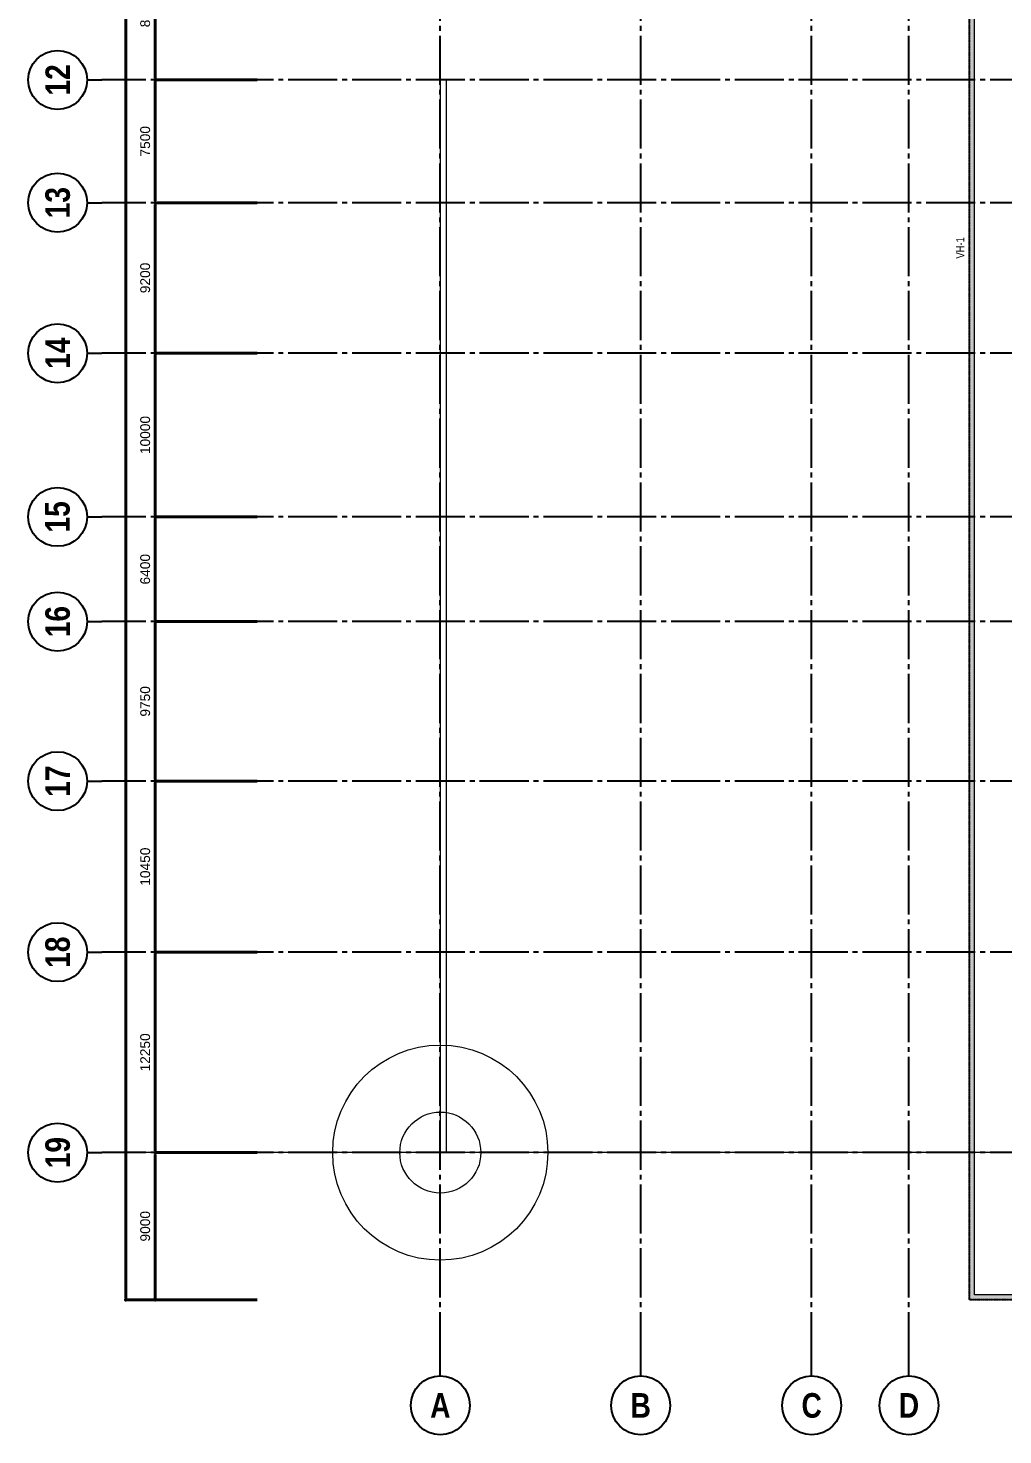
# Model space of a CAD drawing. Header units: millimetres. Extents: x -3973692 to -2843767, y 592734 to 838475.
# Drawn here: x -3773692 to -3714106, y 592734 to 678696 of the extents above; entities that cross this region are included whole.
import ezdxf
from ezdxf.enums import TextEntityAlignment as Align

# ---------------------------------------------------------------- set-up
doc = ezdxf.new("R2010")
doc.units = ezdxf.units.MM
doc.header["$MEASUREMENT"] = 0
doc.header["$PDMODE"] = 3
doc.header["$PDSIZE"] = -20
for name, pattern in [('CHG_XX_Cot_Ham 1$0$MB_Luoi truc$0$Center101', [13, 10, -1, 1, -1]), ('CHG_XX_Cot_Ham 1$0$MB_Luoi truc$0$HTT Hidden 21', [3, 2, -1]), ('CHG_XX_Luoi truc$0$MB_Luoi truc$0$Center101', [13, 10, -1, 1, -1]), ('DIVIDE2', [15.875, 6.35, -3.175, 0, -3.175, 0, -3.175])]:
    doc.linetypes.add(name, pattern=pattern)
doc.layers.get('0').update_dxf_attribs({"lineweight": 9})
doc.layers.get('Defpoints').update_dxf_attribs({"color": 10, "lineweight": 0})
for name, color, linetype, lineweight in [("'S_General_Divide_3 Intermediate", 3, 'DIVIDE2', 40), ('CHG_XX_Cot_Ham 1$0$Ap0302_PC', 150, 'Continuous', 9), ('CHG_XX_Cot_Ham 1$0$Ap0311_H', 8, 'Continuous', 15), ('CHG_XX_Cot_Ham 1$0$MB_Luoi truc$0$Dim 300', 1, 'Continuous', 5), ('CHG_XX_Cot_Ham 1$0$MB_Luoi truc$0$Grid Line', 251, 'CHG_XX_Cot_Ham 1$0$MB_Luoi truc$0$Center101', 9), ('TEXT', 7, 'Continuous', 15)]:
    doc.layers.add(name, color=color, linetype=linetype, lineweight=lineweight)
for name, color, linetype in [('CHG_XX_Cot_Ham 1$0$MB_Cot ham$0$Concrete Line', 6, 'Continuous'), ('CHG_XX_Cot_Ham 1$0$mb_cot tang 1-3$0$Concrete Line', 6, 'Continuous'), ('CHG_XX_Luoi truc$0$Grid', 34, 'Continuous'), ('CHG_XX_Luoi truc$0$Grid Line', 251, 'CHG_XX_Luoi truc$0$MB_Luoi truc$0$Center101')]:
    doc.layers.add(name, color=color, linetype=linetype)
doc.styles.add('CHG_XX_Cot_Ham 1$0$MB_Luoi truc$0$Arial_C', font='arial.ttf')
doc.styles.add('CHG_XX_Luoi truc$0$MB_Luoi truc$0$Grid A-F$0$VNI-HelveCB', font='')
doc.styles.add('TTP-HelCon', font='')
doc.styles.get('CHG_XX_Luoi truc$0$MB_Luoi truc$0$Grid A-F$0$VNI-HelveCB').set_extended_font_data('VNI-Helve-Condense', bold=True)
doc.styles.get('TTP-HelCon').set_extended_font_data('VNI-Helve-Condense')
doc.dimstyles.new('CHG_XX_Cot_Ham 1$0$MB_Luoi truc$0$Dim 300 (A1-A2)', dxfattribs={"dimscale": 300, "dimtxt": 2, "dimasz": 0.7, "dimexe": 0, "dimexo": 1, "dimgap": 1, "dimtad": 1, "dimdec": 0, "dimzin": 12, "dimdsep": 46, "dimtxsty": 'CHG_XX_Cot_Ham 1$0$MB_Luoi truc$0$Arial_C', "dimblk": 'CHG_XX_Cot_Ham 1$0$MB_Luoi truc$0$_Dot', "dimcen": 1, "dimclrd": 256, "dimclre": 256, "dimclrt": 3, "dimadec": 0, "dimazin": 0, "dimtfac": 1, "dimtdec": 0, "dimtix": 1, "dimtmove": 2, "dimatfit": 3, "dimldrblk": 'CHG_XX_Cot_Ham 1$0$MB_Luoi truc$0$HTT Arrow 30', "dimfxl": 1, "dimtolj": 1, "dimtzin": 0, "dimarcsym": 0})

# ---------------------------------------------------------------- blocks, each defined once
blk = doc.blocks.new('*U2841')
at = {"layer": 'CHG_XX_Luoi truc$0$Grid', "lineweight": -2}
blk.add_line((0, -3), (0, 0), dxfattribs=at)
blk.add_circle((0, -9), 6, dxfattribs=at)
at = {"layer": 'CHG_XX_Luoi truc$0$Grid Line'}
blk.add_line((0, 0), (0, 608), dxfattribs=at)
at = {"layer": 'CHG_XX_Luoi truc$0$Grid', "lineweight": -2, "style": 'CHG_XX_Luoi truc$0$MB_Luoi truc$0$Grid A-F$0$VNI-HelveCB'}
for tag, p in [('GRIDSUB', (0, 617)), ('GRID', (0, -9))]:
    blk.add_attdef(tag, text='', height=5, dxfattribs=at).set_placement(p, align=Align.MIDDLE)
blk = doc.blocks.new('*U2842')
at = {"layer": 'CHG_XX_Luoi truc$0$Grid', "lineweight": -2}
blk.add_line((0, -3), (0, 0), dxfattribs=at)
blk.add_circle((0, -9), 6, dxfattribs=at)
at = {"layer": 'CHG_XX_Luoi truc$0$Grid Line'}
blk.add_line((0, 0), (0, 608), dxfattribs=at)
at = {"layer": 'CHG_XX_Luoi truc$0$Grid', "lineweight": -2, "style": 'CHG_XX_Luoi truc$0$MB_Luoi truc$0$Grid A-F$0$VNI-HelveCB'}
for tag, p in [('GRIDSUB', (0, 617)), ('GRID', (0, -9))]:
    blk.add_attdef(tag, text='', height=5, dxfattribs=at).set_placement(p, align=Align.MIDDLE)
blk = doc.blocks.new('*U2843')
at = {"layer": 'CHG_XX_Luoi truc$0$Grid', "lineweight": -2}
for p, q in [((0, 441), (0, 438)), ((0, -3), (0, 0))]:
    blk.add_line(p, q, dxfattribs=at)
for centre in [(0, 447), (0, -9)]:
    blk.add_circle(centre, 6, dxfattribs=at)
at = {"layer": 'CHG_XX_Luoi truc$0$Grid Line'}
blk.add_line((0, 0), (0, 438), dxfattribs=at)
at = {"layer": 'CHG_XX_Luoi truc$0$Grid', "lineweight": -2, "style": 'CHG_XX_Luoi truc$0$MB_Luoi truc$0$Grid A-F$0$VNI-HelveCB'}
for tag, p in [('GRIDSUB', (0, 447)), ('GRID', (0, -9))]:
    blk.add_attdef(tag, text='', height=5, dxfattribs=at).set_placement(p, align=Align.MIDDLE)
blk = doc.blocks.new('CHG_XX_Luoi truc')
at = {"layer": 'Defpoints', "ltscale": 1500}
blk.add_circle((0, 0), 6575, dxfattribs=at)
at = {"layer": 'CHG_XX_Luoi truc$0$Grid'}
ref = blk.add_blockref('*U2842', (0, -12747), dxfattribs=dict(at, xscale=300, yscale=300, zscale=300))
ref.add_attrib('GRID', 'A', dxfattribs={"lineweight": -2, "height": 1500, "style": 'CHG_XX_Luoi truc$0$MB_Luoi truc$0$Grid A-F$0$VNI-HelveCB'}).set_placement((0, -15447), align=Align.MIDDLE)
ref = blk.add_blockref('*U2841', (12250, -12747), dxfattribs=dict(at, xscale=300, yscale=300, zscale=300))
ref.add_attrib('GRID', 'B', dxfattribs={"lineweight": -2, "height": 1500, "style": 'CHG_XX_Luoi truc$0$MB_Luoi truc$0$Grid A-F$0$VNI-HelveCB'}).set_placement((12250, -15447), align=Align.MIDDLE)
ref = blk.add_blockref('*U2841', (22700, -12747), dxfattribs=dict(at, xscale=300, yscale=300, zscale=300))
ref.add_attrib('GRID', 'C', dxfattribs={"lineweight": -2, "height": 1500, "style": 'CHG_XX_Luoi truc$0$MB_Luoi truc$0$Grid A-F$0$VNI-HelveCB'}).set_placement((22700, -15447), align=Align.MIDDLE)
ref = blk.add_blockref('*U2841', (28650, -12747), dxfattribs=dict(at, xscale=300, yscale=300, zscale=300))
ref.add_attrib('GRID', 'D', dxfattribs={"lineweight": -2, "height": 1500, "style": 'CHG_XX_Luoi truc$0$MB_Luoi truc$0$Grid A-F$0$VNI-HelveCB'}).set_placement((28650, -15447), align=Align.MIDDLE)
at = {"layer": 'CHG_XX_Luoi truc$0$Grid', "xscale": 300.0000000000013, "yscale": 300.0000000000013, "zscale": 300.0000000000013, "rotation": 90}
for p, values in [((110703, 65550), {'GRID': '12', 'GRIDSUB': '12'}), ((110703, 58050), {'GRID': '13', 'GRIDSUB': '13'}), ((110703, 48850), {'GRID': '14', 'GRIDSUB': '14'}), ((110703, 38850), {'GRID': '15', 'GRIDSUB': '15'}), ((110703, 32450), {'GRID': '16', 'GRIDSUB': '16'}), ((110703, 22700), {'GRID': '17', 'GRIDSUB': '17'}), ((110703, 12250), {'GRID': '18', 'GRIDSUB': '18'}), ((110703, 0), {'GRID': '19', 'GRIDSUB': '19'})]:
    blk.add_blockref('*U2843', p, dxfattribs=at).add_auto_attribs(values)
blk = doc.blocks.new('CHG_XX_Cot_Ham 1$0$MB_Luoi truc$0$_Dot')
at = {"color": 0, "linetype": 'ByBlock', "lineweight": -2}
blk.add_line((-0.5, 0), (-1, 0), dxfattribs=at)
at = {"color": 0, "linetype": 'ByBlock', "const_width": 0.5}
blk.add_lwpolyline([(-0.25, 0, 1), (0.25, 0, 1)], format="xyb", close=True, dxfattribs=at)
blk = doc.blocks.new('*D2897')
at = {"layer": 'CHG_XX_Cot_Ham 1$0$MB_Luoi truc$0$Dim 300', "lineweight": -2, "transparency": 16777216}
for p, q in [((-11200, 73850), (-17432, 73850)), ((-17432, 73640), (-17432, 65760)), ((-11200, 65550), (-17432, 65550))]:
    blk.add_line(p, q, dxfattribs=at)
at = {"layer": 'Defpoints', "color": 0, "transparency": 16777216}
for p in [(-10900, 73850), (-17432, 65550), (-10900, 65550)]:
    blk.add_point(p, dxfattribs=at)
at = {"layer": 'CHG_XX_Cot_Ham 1$0$MB_Luoi truc$0$Dim 300', "lineweight": -2, "transparency": 16777216, "xscale": 210, "yscale": 210, "zscale": 210}
for p, rotation in [((-17432, 73850), 90), ((-17432, 65550), 270)]:
    blk.add_blockref('CHG_XX_Cot_Ham 1$0$MB_Luoi truc$0$_Dot', p, dxfattribs=dict(at, rotation=rotation))
at = {"layer": 'CHG_XX_Cot_Ham 1$0$MB_Luoi truc$0$Dim 300', "color": 3, "transparency": 16777216, "insert": (-18039, 69700), "char_height": 600, "attachment_point": 5, "rotation": 90, "style": 'CHG_XX_Cot_Ham 1$0$MB_Luoi truc$0$Arial_C'}
blk.add_mtext('\\A1;8300', dxfattribs=at)
blk = doc.blocks.new('CHG_XX_Cot_Ham 1$0$MB_Luoi truc$0$HTT Arrow 30')
blk.add_hatch(color=256).paths.add_polyline_path([(-2.5, 0.375), (-2.5, -0.375), (0, 0)])
at = {"color": 0, "linetype": 'ByBlock', "lineweight": -2}
for p, q in [((0, 0), (-2.5, 0.375)), ((-2.5, -0.375), (-2.5, 0.375)), ((0, 0), (-2.5, -0.375))]:
    blk.add_line(p, q, dxfattribs=at)
blk = doc.blocks.new('*D2898')
at = {"layer": 'CHG_XX_Cot_Ham 1$0$MB_Luoi truc$0$Dim 300', "lineweight": -2, "transparency": 16777216}
for p, q in [((-11200, 65550), (-17432, 65550)), ((-17432, 65340), (-17432, 58260)), ((-11200, 58050), (-17432, 58050))]:
    blk.add_line(p, q, dxfattribs=at)
at = {"layer": 'Defpoints', "color": 0, "transparency": 16777216}
for p in [(-10900, 65550), (-17432, 58050), (-10900, 58050)]:
    blk.add_point(p, dxfattribs=at)
at = {"layer": 'CHG_XX_Cot_Ham 1$0$MB_Luoi truc$0$Dim 300', "lineweight": -2, "transparency": 16777216, "xscale": 210, "yscale": 210, "zscale": 210}
for p, rotation in [((-17432, 65550), 90), ((-17432, 58050), 270)]:
    blk.add_blockref('CHG_XX_Cot_Ham 1$0$MB_Luoi truc$0$_Dot', p, dxfattribs=dict(at, rotation=rotation))
at = {"layer": 'CHG_XX_Cot_Ham 1$0$MB_Luoi truc$0$Dim 300', "color": 3, "transparency": 16777216, "insert": (-18039, 61800), "char_height": 600, "attachment_point": 5, "rotation": 90, "style": 'CHG_XX_Cot_Ham 1$0$MB_Luoi truc$0$Arial_C'}
blk.add_mtext('\\A1;7500', dxfattribs=at)
blk = doc.blocks.new('*D2899')
at = {"layer": 'CHG_XX_Cot_Ham 1$0$MB_Luoi truc$0$Dim 300', "lineweight": -2, "transparency": 16777216}
for p, q in [((-11200, 58050), (-17432, 58050)), ((-17432, 57840), (-17432, 49060)), ((-11200, 48850), (-17432, 48850))]:
    blk.add_line(p, q, dxfattribs=at)
at = {"layer": 'Defpoints', "color": 0, "transparency": 16777216}
for p in [(-10900, 58050), (-17432, 48850), (-10900, 48850)]:
    blk.add_point(p, dxfattribs=at)
at = {"layer": 'CHG_XX_Cot_Ham 1$0$MB_Luoi truc$0$Dim 300', "lineweight": -2, "transparency": 16777216, "xscale": 210, "yscale": 210, "zscale": 210}
for p, rotation in [((-17432, 58050), 90), ((-17432, 48850), 270)]:
    blk.add_blockref('CHG_XX_Cot_Ham 1$0$MB_Luoi truc$0$_Dot', p, dxfattribs=dict(at, rotation=rotation))
at = {"layer": 'CHG_XX_Cot_Ham 1$0$MB_Luoi truc$0$Dim 300', "color": 3, "transparency": 16777216, "insert": (-18039, 53450), "char_height": 600, "attachment_point": 5, "rotation": 90, "style": 'CHG_XX_Cot_Ham 1$0$MB_Luoi truc$0$Arial_C'}
blk.add_mtext('\\A1;9200', dxfattribs=at)
blk = doc.blocks.new('*D2900')
at = {"layer": 'CHG_XX_Cot_Ham 1$0$MB_Luoi truc$0$Dim 300', "lineweight": -2, "transparency": 16777216}
for p, q in [((-11200, 48850), (-17432, 48850)), ((-17432, 48640), (-17432, 39060)), ((-11200, 38850), (-17432, 38850))]:
    blk.add_line(p, q, dxfattribs=at)
at = {"layer": 'Defpoints', "color": 0, "transparency": 16777216}
for p in [(-10900, 48850), (-17432, 38850), (-10900, 38850)]:
    blk.add_point(p, dxfattribs=at)
at = {"layer": 'CHG_XX_Cot_Ham 1$0$MB_Luoi truc$0$Dim 300', "lineweight": -2, "transparency": 16777216, "xscale": 210, "yscale": 210, "zscale": 210}
for p, rotation in [((-17432, 48850), 90), ((-17432, 38850), 270)]:
    blk.add_blockref('CHG_XX_Cot_Ham 1$0$MB_Luoi truc$0$_Dot', p, dxfattribs=dict(at, rotation=rotation))
at = {"layer": 'CHG_XX_Cot_Ham 1$0$MB_Luoi truc$0$Dim 300', "color": 3, "transparency": 16777216, "insert": (-18039, 43850), "char_height": 600, "attachment_point": 5, "rotation": 90, "style": 'CHG_XX_Cot_Ham 1$0$MB_Luoi truc$0$Arial_C'}
blk.add_mtext('\\A1;10000', dxfattribs=at)
blk = doc.blocks.new('*D2901')
at = {"layer": 'CHG_XX_Cot_Ham 1$0$MB_Luoi truc$0$Dim 300', "lineweight": -2, "transparency": 16777216}
for p, q in [((-11200, 38850), (-17432, 38850)), ((-17432, 38640), (-17432, 32660)), ((-11200, 32450), (-17432, 32450))]:
    blk.add_line(p, q, dxfattribs=at)
at = {"layer": 'Defpoints', "color": 0, "transparency": 16777216}
for p in [(-10900, 38850), (-17432, 32450), (-10900, 32450)]:
    blk.add_point(p, dxfattribs=at)
at = {"layer": 'CHG_XX_Cot_Ham 1$0$MB_Luoi truc$0$Dim 300', "lineweight": -2, "transparency": 16777216, "xscale": 210, "yscale": 210, "zscale": 210}
for p, rotation in [((-17432, 38850), 90), ((-17432, 32450), 270)]:
    blk.add_blockref('CHG_XX_Cot_Ham 1$0$MB_Luoi truc$0$_Dot', p, dxfattribs=dict(at, rotation=rotation))
at = {"layer": 'CHG_XX_Cot_Ham 1$0$MB_Luoi truc$0$Dim 300', "color": 3, "transparency": 16777216, "insert": (-18039, 35650), "char_height": 600, "attachment_point": 5, "rotation": 90, "style": 'CHG_XX_Cot_Ham 1$0$MB_Luoi truc$0$Arial_C'}
blk.add_mtext('\\A1;6400', dxfattribs=at)
blk = doc.blocks.new('*D2902')
at = {"layer": 'CHG_XX_Cot_Ham 1$0$MB_Luoi truc$0$Dim 300', "lineweight": -2, "transparency": 16777216}
for p, q in [((-11200, 32450), (-17432, 32450)), ((-17432, 32240), (-17432, 22910)), ((-11200, 22700), (-17432, 22700))]:
    blk.add_line(p, q, dxfattribs=at)
at = {"layer": 'Defpoints', "color": 0, "transparency": 16777216}
for p in [(-10900, 32450), (-17432, 22700), (-10900, 22700)]:
    blk.add_point(p, dxfattribs=at)
at = {"layer": 'CHG_XX_Cot_Ham 1$0$MB_Luoi truc$0$Dim 300', "lineweight": -2, "transparency": 16777216, "xscale": 210, "yscale": 210, "zscale": 210}
for p, rotation in [((-17432, 32450), 90), ((-17432, 22700), 270)]:
    blk.add_blockref('CHG_XX_Cot_Ham 1$0$MB_Luoi truc$0$_Dot', p, dxfattribs=dict(at, rotation=rotation))
at = {"layer": 'CHG_XX_Cot_Ham 1$0$MB_Luoi truc$0$Dim 300', "color": 3, "transparency": 16777216, "insert": (-18039, 27575), "char_height": 600, "attachment_point": 5, "rotation": 90, "style": 'CHG_XX_Cot_Ham 1$0$MB_Luoi truc$0$Arial_C'}
blk.add_mtext('\\A1;9750', dxfattribs=at)
blk = doc.blocks.new('*D2903')
at = {"layer": 'CHG_XX_Cot_Ham 1$0$MB_Luoi truc$0$Dim 300', "lineweight": -2, "transparency": 16777216}
for p, q in [((-11200, 22700), (-17432, 22700)), ((-17432, 22490), (-17432, 12460)), ((-11200, 12250), (-17432, 12250))]:
    blk.add_line(p, q, dxfattribs=at)
at = {"layer": 'Defpoints', "color": 0, "transparency": 16777216}
for p in [(-10900, 22700), (-17432, 12250), (-10900, 12250)]:
    blk.add_point(p, dxfattribs=at)
at = {"layer": 'CHG_XX_Cot_Ham 1$0$MB_Luoi truc$0$Dim 300', "lineweight": -2, "transparency": 16777216, "xscale": 210, "yscale": 210, "zscale": 210}
for p, rotation in [((-17432, 22700), 90), ((-17432, 12250), 270)]:
    blk.add_blockref('CHG_XX_Cot_Ham 1$0$MB_Luoi truc$0$_Dot', p, dxfattribs=dict(at, rotation=rotation))
at = {"layer": 'CHG_XX_Cot_Ham 1$0$MB_Luoi truc$0$Dim 300', "color": 3, "transparency": 16777216, "insert": (-18039, 17475), "char_height": 600, "attachment_point": 5, "rotation": 90, "style": 'CHG_XX_Cot_Ham 1$0$MB_Luoi truc$0$Arial_C'}
blk.add_mtext('\\A1;10450', dxfattribs=at)
blk = doc.blocks.new('*D2904')
at = {"layer": 'CHG_XX_Cot_Ham 1$0$MB_Luoi truc$0$Dim 300', "lineweight": -2, "transparency": 16777216}
for p, q in [((-11200, 12250), (-17432, 12250)), ((-17432, 12040), (-17432, 210)), ((-11200, 0), (-17432, 0))]:
    blk.add_line(p, q, dxfattribs=at)
at = {"layer": 'Defpoints', "color": 0, "transparency": 16777216}
for p in [(-10900, 12250), (-17432, 0), (-10900, 0)]:
    blk.add_point(p, dxfattribs=at)
at = {"layer": 'CHG_XX_Cot_Ham 1$0$MB_Luoi truc$0$Dim 300', "lineweight": -2, "transparency": 16777216, "xscale": 210, "yscale": 210, "zscale": 210}
for p, rotation in [((-17432, 12250), 90), ((-17432, 0), 270)]:
    blk.add_blockref('CHG_XX_Cot_Ham 1$0$MB_Luoi truc$0$_Dot', p, dxfattribs=dict(at, rotation=rotation))
at = {"layer": 'CHG_XX_Cot_Ham 1$0$MB_Luoi truc$0$Dim 300', "color": 3, "transparency": 16777216, "insert": (-18039, 6125), "char_height": 600, "attachment_point": 5, "rotation": 90, "style": 'CHG_XX_Cot_Ham 1$0$MB_Luoi truc$0$Arial_C'}
blk.add_mtext('\\A1;12250', dxfattribs=at)
blk = doc.blocks.new('*D2905')
at = {"layer": 'CHG_XX_Cot_Ham 1$0$MB_Luoi truc$0$Dim 300', "lineweight": -2, "transparency": 16777216}
for p, q in [((-11200, 163400), (-19232, 163400)), ((-19232, -8790), (-19232, 163190)), ((-11200, -9000), (-19232, -9000))]:
    blk.add_line(p, q, dxfattribs=at)
at = {"layer": 'Defpoints', "color": 0, "transparency": 16777216}
for p in [(-19232, 163400), (-10900, 163400), (-10900, -9000)]:
    blk.add_point(p, dxfattribs=at)
at = {"layer": 'CHG_XX_Cot_Ham 1$0$MB_Luoi truc$0$Dim 300', "lineweight": -2, "transparency": 16777216, "xscale": 210, "yscale": 210, "zscale": 210}
for p, rotation in [((-19232, 163400), 90), ((-19232, -9000), 270)]:
    blk.add_blockref('CHG_XX_Cot_Ham 1$0$MB_Luoi truc$0$_Dot', p, dxfattribs=dict(at, rotation=rotation))
at = {"layer": 'CHG_XX_Cot_Ham 1$0$MB_Luoi truc$0$Dim 300', "color": 3, "transparency": 16777216, "insert": (-19839, 77200), "char_height": 600, "attachment_point": 5, "rotation": 90, "style": 'CHG_XX_Cot_Ham 1$0$MB_Luoi truc$0$Arial_C'}
blk.add_mtext('\\A1;172400', dxfattribs=at)
blk = doc.blocks.new('*D2906')
at = {"layer": 'CHG_XX_Cot_Ham 1$0$MB_Luoi truc$0$Dim 300', "lineweight": -2, "transparency": 16777216}
for p, q in [((-11200, 0), (-17432, 0)), ((-17432, -210), (-17432, -8790)), ((-11200, -9000), (-17432, -9000))]:
    blk.add_line(p, q, dxfattribs=at)
at = {"layer": 'Defpoints', "color": 0, "transparency": 16777216}
for p in [(-10900, 0), (-17432, -9000), (-10900, -9000)]:
    blk.add_point(p, dxfattribs=at)
at = {"layer": 'CHG_XX_Cot_Ham 1$0$MB_Luoi truc$0$Dim 300', "lineweight": -2, "transparency": 16777216, "xscale": 210, "yscale": 210, "zscale": 210}
for p, rotation in [((-17432, 0), 90), ((-17432, -9000), 270)]:
    blk.add_blockref('CHG_XX_Cot_Ham 1$0$MB_Luoi truc$0$_Dot', p, dxfattribs=dict(at, rotation=rotation))
at = {"layer": 'CHG_XX_Cot_Ham 1$0$MB_Luoi truc$0$Dim 300', "color": 3, "transparency": 16777216, "insert": (-18039, -4500), "char_height": 600, "attachment_point": 5, "rotation": 90, "style": 'CHG_XX_Cot_Ham 1$0$MB_Luoi truc$0$Arial_C'}
blk.add_mtext('\\A1;9000', dxfattribs=at)
blk = doc.blocks.new('VH1')
at = {"layer": 'TEXT', "color": 3, "style": 'TTP-HelCon'}
blk.add_text('VH-1', height=500, rotation=90, dxfattribs=at).set_placement((-34382, -109029))
blk = doc.blocks.new('CHG_XX_Cot_Ham 1')
at = {"layer": 'CHG_XX_Cot_Ham 1$0$Ap0311_H'}
h = blk.add_hatch(color=256, dxfattribs=at)
h.dxf.hatch_style = 1
h.paths.add_polyline_path([(99639.2, 163400), (-10900, 163400), (-10900, 85450), (-300, 85450), (-300, 84050), (32350, 84050), (32350, -9000), (103575.5, -9000), (106050, -6022), (106050, 158254.3)])
h.paths.add_polyline_path([(99533.7, 163100), (105750, 158110.4), (105750, 90450), (105650, 90450), (105650, 90450), (105750, 90450), (105750, 13850), (105750, 13825.9), (105750, -5913.6), (103434.7, -8700), (93600, -8700), (32650, -8700), (32650, 84350), (0, 84350), (0, 85750), (-10600, 85750), (-10600, 163100), (93600, 163100)], flags=16)
at = {"layer": 'CHG_XX_Cot_Ham 1$0$Ap0302_PC'}
blk.add_lwpolyline([(32350, 84050), (-300, 84050), (-300, 85450), (-10900, 85450), (-10900, 163400), (99639.2, 163400), (106050, 158254.3), (106050, -6022), (103575.5, -9000), (32350, -9000)], close=True, dxfattribs=at)
blk.add_lwpolyline([(105750, 90444), (105750, -5913.6), (103434.7, -8700), (32650, -8700), (32650, 84350), (0, 84350), (0, 85750), (-10600, 85750), (-10600, 163100), (99533.7, 163100), (105750, 158110.4), (105750, 127475.9)], dxfattribs=at)
at = {"layer": 'CHG_XX_Cot_Ham 1$0$MB_Cot ham$0$Concrete Line', "linetype": 'CHG_XX_Cot_Ham 1$0$MB_Luoi truc$0$HTT Hidden 21'}
blk.add_lwpolyline([(99639.2, 163400), (106050, 158254.3), (106050, -6022), (103575.5, -9000), (32350, -9000), (32350, 84050), (-300, 84050), (-300, 85450), (-10900, 85450), (-10900, 163400)], close=True, dxfattribs=at)
at = {"layer": 'CHG_XX_Cot_Ham 1$0$MB_Luoi truc$0$Grid Line'}
blk.add_line((110702.9, 0), (-20697.1, 0), dxfattribs=at)
at = {"layer": 'CHG_XX_Cot_Ham 1$0$mb_cot tang 1-3$0$Concrete Line'}
blk.add_blockref('CHG_XX_Luoi truc', (0, 0), dxfattribs=at)
at = {"layer": 'CHG_XX_Cot_Ham 1$0$MB_Luoi truc$0$Dim 300'}
for base, p1, p2, picture, middle in [((-19232.2, 163400), (-10900, -9000), (-10900, 163400), '*D2905', (-19838.5, 77200)), ((-17432.2, 65550), (-10900, 73850), (-10900, 65550), '*D2897', (-18038.7, 69700)), ((-17432.2, 58050), (-10900, 65550), (-10900, 58050), '*D2898', (-18038.5, 61800)), ((-17432.2, 48850), (-10900, 58050), (-10900, 48850), '*D2899', (-18038.5, 53450)), ((-17432.2, 38850), (-10900, 48850), (-10900, 38850), '*D2900', (-18038.5, 43850)), ((-17432.2, 32450), (-10900, 38850), (-10900, 32450), '*D2901', (-18038.5, 35650)), ((-17432.2, 22700), (-10900, 32450), (-10900, 22700), '*D2902', (-18038.5, 27575)), ((-17432.2, 12250), (-10900, 22700), (-10900, 12250), '*D2903', (-18038.5, 17475)), ((-17432.2, 0), (-10900, 12250), (-10900, 0), '*D2904', (-18038.5, 6125)), ((-17432.2, -9000), (-10900, 0), (-10900, -9000), '*D2906', (-18038.5, -4500))]:
    dim = blk.add_linear_dim(base=base, p1=p1, p2=p2, angle=90, dimstyle='CHG_XX_Cot_Ham 1$0$MB_Luoi truc$0$Dim 300 (A1-A2)', dxfattribs=at)
    dim.commit()
    dim.dimension.update_dxf_attribs({"geometry": picture, "text_midpoint": middle})

msp = doc.modelspace()

# ---------------------------------------------------------------- linework, layer by layer
at = {"layer": 'Defpoints'}
msp.add_lwpolyline([(-3748495.2, 609981), (-3748120.2, 609981), (-3748120.2, 675534), (-3748495.2, 675534)], close=True, dxfattribs=at)
at = {"layer": 'Defpoints', "ltscale": 1500}
msp.add_circle((-3748495.2, 609981), 2476.2, dxfattribs=at)
at = {"layer": 'Defpoints'}
msp.add_point((-3748120.2, 675534), dxfattribs=at)

# ---------------------------------------------------------------- block references
at = {"layer": "'S_General_Divide_3 Intermediate"}
msp.add_blockref('CHG_XX_Cot_Ham 1', (-3748495.2, 609981), dxfattribs=at)
at = {"layer": 'TEXT'}
msp.add_blockref('VH1', (-3682081.2, 773643.2), dxfattribs=at)

doc.saveas('drawing.dxf')
